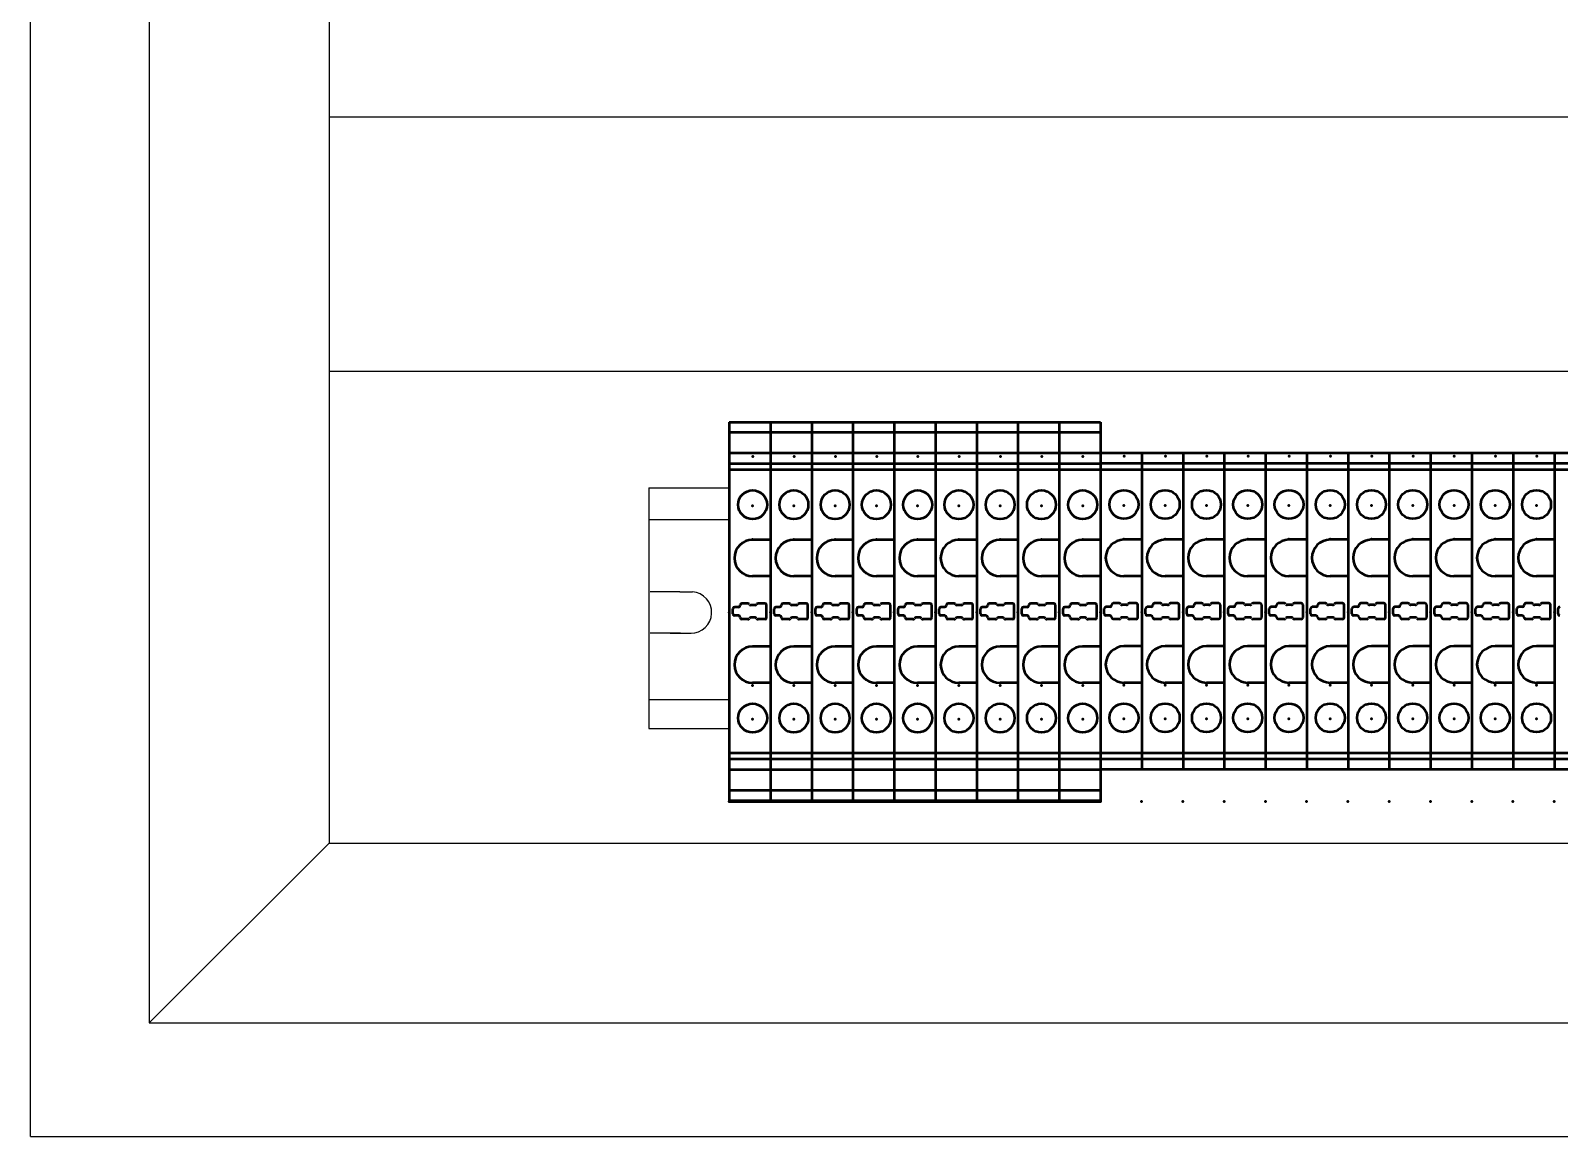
# Model space of a CAD drawing. Header units: millimetres. Extents: x -72 to 2978, y -1067 to 2817.
# Drawn here: x 46.8 to 269.1, y -1066.7 to -905.9 of the extents above; entities that cross this region are included whole.
import ezdxf

# ---------------------------------------------------------------- set-up
doc = ezdxf.new("R2010")
doc.units = ezdxf.units.MM
doc.linetypes.add('Dashed', pattern=[2, 1, -1])
for name, color, linetype, lineweight in [('2d ConnectionPoints', 7, 'Continuous', 50), ('AM_0', 7, 'Continuous', 50), ('AM_4', 3, 'Continuous', 25), ('AM_9', 6, 'Dashed', 25)]:
    doc.layers.add(name, color=color, linetype=linetype, lineweight=lineweight)

msp = doc.modelspace()

# ---------------------------------------------------------------- linework, layer by layer
for p, q in [((46.77, -1066.73), (46.77, -464.45)), ((64.04, -481.02), (64.04, -1050.23)), ((90.2, -507.19), (90.2, -1024.07)), ((90.2, -918.5), (440.06, -918.5)), ((440.06, -955.5), (90.2, -955.5)), ((64.04, -1050.23), (90.2, -1024.07)), ((90.2, -1024.07), (440.06, -1024.07)), ((64.04, -1050.23), (466.22, -1050.23)), ((46.77, -1066.73), (484.41, -1066.73))]:
    msp.add_line(p, q)
at = {"color": 6}
for p, q in [((136.68, -972.41), (136.68, -1007.41)), ((136.68, -972.41), (148.37, -972.41)), ((148.37, -977.06), (136.68, -977.06)), ((148.37, -1003.27), (136.68, -1003.27)), ((136.68, -1007.41), (148.37, -1007.41))]:
    msp.add_line(p, q, dxfattribs=at)
at = {"color": 6, "linetype": 'ByBlock'}
for p, q in [((141.17, -987.54), (136.9, -987.54)), ((141.17, -987.54), (143.04, -987.54)), ((141.31, -993.57), (136.9, -993.57)), ((139.78, -993.57), (142.83, -993.57))]:
    msp.add_line(p, q, dxfattribs=at)
msp.add_arc((142.8, -990.55), 3.02, 269.4277, 85.4019, dxfattribs=at)
at = {"layer": '2d ConnectionPoints'}
for p in [(151.82, -967.85), (151.82, -967.85), (157.82, -967.85), (157.82, -967.85), (163.82, -967.85), (163.82, -967.85), (169.82, -967.85), (169.82, -967.85), (181.82, -967.85), (181.82, -967.85), (187.82, -967.85), (187.82, -967.85), (193.82, -967.85), (193.82, -967.85), (205.82, -967.83), (205.82, -967.83), (211.82, -967.83), (211.82, -967.83), (217.82, -967.83), (217.82, -967.83), (223.82, -967.83), (223.82, -967.83), (229.82, -967.83), (229.82, -967.83), (235.82, -967.83), (235.82, -967.83), (241.82, -967.83), (241.82, -967.83), (247.82, -967.83), (247.82, -967.83), (253.82, -967.83), (253.82, -967.83), (259.82, -967.83), (259.82, -967.83), (265.82, -967.83), (265.82, -967.83), (151.78, -975.04), (151.78, -975.04), (157.78, -975.04), (157.78, -975.04), (163.78, -975.04), (163.78, -975.04), (169.78, -975.04), (169.78, -975.04), (181.78, -975.04), (181.78, -975.04), (187.78, -975.04), (187.78, -975.04), (193.78, -975.04), (193.78, -975.04), (205.78, -975.01), (205.78, -975.01), (211.78, -975.01), (211.78, -975.01), (217.78, -975.01), (217.78, -975.01), (223.78, -975.01), (223.78, -975.01), (229.78, -975.01), (229.78, -975.01), (235.78, -975.01), (235.78, -975.01), (241.78, -975.01), (241.78, -975.01), (247.78, -975.01), (247.78, -975.01), (253.78, -975.01), (253.78, -975.01), (259.78, -975.01), (259.78, -975.01), (265.78, -975.01), (265.78, -975.01), (151.78, -979.93), (157.78, -979.93), (163.78, -979.93), (169.78, -979.93), (181.78, -979.93), (187.78, -979.93), (193.78, -979.93), (205.78, -979.9), (211.78, -979.9), (217.78, -979.9), (223.78, -979.9), (229.78, -979.9), (235.78, -979.9), (241.78, -979.9), (247.78, -979.9), (253.78, -979.9), (259.78, -979.9), (265.78, -979.9), (148.37, -990.55), (148.37, -990.55), (154.37, -990.52), (154.37, -990.52), (154.37, -990.55), (154.37, -990.55), (160.37, -990.52), (160.37, -990.52), (160.37, -990.55), (160.37, -990.55), (166.37, -990.52), (166.37, -990.52), (166.37, -990.55), (166.37, -990.55), (178.37, -990.55), (178.37, -990.55), (184.37, -990.52), (184.37, -990.52), (184.37, -990.55), (184.37, -990.55), (184.37, -990.55), (184.37, -990.55), (190.37, -990.52), (190.37, -990.52), (190.37, -990.55), (190.37, -990.55), (190.37, -990.55), (190.37, -990.55), (202.37, -990.52), (202.37, -990.52), (208.37, -990.5), (208.37, -990.5), (208.37, -990.52), (208.37, -990.52), (214.37, -990.5), (214.37, -990.5), (214.37, -990.52), (214.37, -990.52), (220.37, -990.5), (220.37, -990.5), (220.37, -990.52), (220.37, -990.52), (226.37, -990.5), (226.37, -990.5), (226.37, -990.52), (226.37, -990.52), (232.37, -990.5), (232.37, -990.5), (232.37, -990.52), (232.37, -990.52), (238.37, -990.5), (238.37, -990.5), (238.37, -990.52), (238.37, -990.52), (244.37, -990.5), (244.37, -990.5), (244.37, -990.52), (244.37, -990.52), (250.37, -990.5), (250.37, -990.5), (250.37, -990.52), (250.37, -990.52), (256.37, -990.5), (256.37, -990.5), (256.37, -990.52), (256.37, -990.52), (262.37, -990.5), (262.37, -990.5), (262.37, -990.52), (262.37, -990.52), (268.37, -990.5), (268.37, -990.5), (268.37, -990.52), (268.37, -990.52), (151.78, -1001.17), (157.78, -1001.17), (163.78, -1001.17), (169.78, -1001.17), (181.78, -1001.17), (187.78, -1001.17), (193.78, -1001.17), (205.78, -1001.14), (211.78, -1001.14), (217.78, -1001.14), (223.78, -1001.14), (229.78, -1001.14), (235.78, -1001.14), (241.78, -1001.14), (247.78, -1001.14), (253.78, -1001.14), (259.78, -1001.14), (265.78, -1001.14), (151.78, -1006.06), (151.78, -1006.06), (157.78, -1006.06), (157.78, -1006.06), (163.78, -1006.06), (163.78, -1006.06), (169.78, -1006.06), (169.78, -1006.06), (181.78, -1006.06), (181.78, -1006.06), (187.78, -1006.06), (187.78, -1006.06), (193.78, -1006.06), (193.78, -1006.06), (205.78, -1006.03), (205.78, -1006.03), (211.78, -1006.03), (211.78, -1006.03), (217.78, -1006.03), (217.78, -1006.03), (223.78, -1006.03), (223.78, -1006.03), (229.78, -1006.03), (229.78, -1006.03), (235.78, -1006.03), (235.78, -1006.03), (241.78, -1006.03), (241.78, -1006.03), (247.78, -1006.03), (247.78, -1006.03), (253.78, -1006.03), (253.78, -1006.03), (259.78, -1006.03), (259.78, -1006.03), (265.78, -1006.03), (265.78, -1006.03), (148.35, -1018.05), (154.35, -1018.05), (160.35, -1018.05), (166.35, -1018.05), (178.35, -1018.05), (184.35, -1018.05), (184.35, -1018.05), (190.35, -1018.05), (190.35, -1018.05), (202.35, -1018.03), (208.35, -1018.03), (214.35, -1018.03), (220.35, -1018.03), (226.35, -1018.03), (232.35, -1018.03), (238.35, -1018.03), (244.35, -1018.03), (250.35, -1018.03), (256.35, -1018.03), (262.35, -1018.03), (268.35, -1018.03)]:
    msp.add_point(p, dxfattribs=at)
at = {"layer": '2d ConnectionPoints', "color": 3}
for p in [(175.82, -967.85), (175.82, -967.85), (199.82, -967.85), (199.82, -967.85), (175.78, -975.04), (175.78, -975.04), (199.78, -975.04), (199.78, -975.04), (175.78, -979.93), (199.78, -979.93), (172.37, -990.52), (172.37, -990.52), (172.37, -990.52), (172.37, -990.52), (172.37, -990.55), (172.37, -990.55), (178.37, -990.52), (178.37, -990.52), (196.37, -990.52), (196.37, -990.52), (196.37, -990.55), (196.37, -990.55), (196.37, -990.55), (196.37, -990.55), (202.37, -990.52), (202.37, -990.52), (202.37, -990.55), (202.37, -990.55), (175.78, -1001.17), (199.78, -1001.17), (175.78, -1006.06), (175.78, -1006.06), (199.78, -1006.06), (199.78, -1006.06), (172.35, -1018.05), (196.35, -1018.05), (196.35, -1018.05), (202.35, -1018.05)]:
    msp.add_point(p, dxfattribs=at)
at = {"layer": 'AM_0'}
for p, q in [((148.37, -962.89), (154.37, -962.89)), ((148.37, -962.89), (148.37, -1018.05)), ((154.37, -964.38), (148.37, -964.38)), ((154.37, -962.89), (154.37, -1018.05)), ((154.37, -962.89), (160.37, -962.89)), ((154.37, -962.89), (154.37, -1018.05)), ((160.37, -964.38), (154.37, -964.38)), ((160.37, -962.89), (160.37, -1018.05)), ((160.37, -962.89), (166.37, -962.89)), ((160.37, -962.89), (160.37, -1018.05)), ((166.37, -964.38), (160.37, -964.38)), ((166.37, -962.89), (166.37, -1018.05)), ((166.37, -962.89), (172.37, -962.89)), ((166.37, -962.89), (166.37, -1018.05)), ((172.37, -964.38), (166.37, -964.38)), ((178.37, -962.89), (184.37, -962.89)), ((178.37, -962.89), (178.37, -1018.05)), ((184.37, -964.38), (178.37, -964.38)), ((184.37, -962.89), (184.37, -1018.05)), ((184.37, -962.89), (184.37, -1018.05)), ((184.37, -962.89), (190.37, -962.89)), ((184.37, -962.89), (184.37, -1018.05)), ((190.37, -964.38), (184.37, -964.38)), ((190.37, -962.89), (190.37, -1018.05)), ((190.37, -962.89), (190.37, -1018.05)), ((190.37, -962.89), (196.37, -962.89)), ((190.37, -962.89), (190.37, -1018.05)), ((196.37, -964.38), (190.37, -964.38)), ((154.37, -967.4), (148.37, -967.4)), ((154.37, -968.93), (148.37, -968.93)), ((160.37, -967.4), (154.37, -967.4)), ((160.37, -968.93), (154.37, -968.93)), ((166.37, -967.4), (160.37, -967.4)), ((166.37, -968.93), (160.37, -968.93)), ((172.37, -967.4), (166.37, -967.4)), ((172.37, -968.93), (166.37, -968.93)), ((184.37, -967.4), (178.37, -967.4)), ((184.37, -968.93), (178.37, -968.93)), ((190.37, -967.4), (184.37, -967.4)), ((190.37, -968.93), (184.37, -968.93)), ((196.37, -967.4), (190.37, -967.4)), ((196.37, -968.93), (190.37, -968.93)), ((208.37, -967.37), (202.37, -967.37)), ((202.37, -967.37), (202.37, -1013.35)), ((208.37, -968.91), (202.37, -968.91)), ((208.37, -967.37), (208.37, -1013.35)), ((214.37, -967.37), (208.37, -967.37)), ((208.37, -967.37), (208.37, -1013.35)), ((214.37, -968.91), (208.37, -968.91)), ((214.37, -967.37), (214.37, -1013.35)), ((220.37, -967.37), (214.37, -967.37)), ((214.37, -967.37), (214.37, -1013.35)), ((220.37, -968.91), (214.37, -968.91)), ((220.37, -967.37), (220.37, -1013.35)), ((226.37, -967.37), (220.37, -967.37)), ((220.37, -967.37), (220.37, -1013.35)), ((226.37, -968.91), (220.37, -968.91)), ((226.37, -967.37), (226.37, -1013.35)), ((232.37, -967.37), (226.37, -967.37)), ((226.37, -967.37), (226.37, -1013.35)), ((232.37, -968.91), (226.37, -968.91)), ((232.37, -967.37), (232.37, -1013.35)), ((238.37, -967.37), (232.37, -967.37)), ((232.37, -967.37), (232.37, -1013.35)), ((238.37, -968.91), (232.37, -968.91)), ((238.37, -967.37), (238.37, -1013.35)), ((244.37, -967.37), (238.37, -967.37)), ((238.37, -967.37), (238.37, -1013.35)), ((244.37, -968.91), (238.37, -968.91)), ((244.37, -967.37), (244.37, -1013.35)), ((250.37, -967.37), (244.37, -967.37)), ((244.37, -967.37), (244.37, -1013.35)), ((250.37, -968.91), (244.37, -968.91)), ((250.37, -967.37), (250.37, -1013.35)), ((256.37, -967.37), (250.37, -967.37)), ((250.37, -967.37), (250.37, -1013.35)), ((256.37, -968.91), (250.37, -968.91)), ((256.37, -967.37), (256.37, -1013.35)), ((262.37, -967.37), (256.37, -967.37)), ((256.37, -967.37), (256.37, -1013.35)), ((262.37, -968.91), (256.37, -968.91)), ((262.37, -967.37), (262.37, -1013.35)), ((268.37, -967.37), (262.37, -967.37)), ((262.37, -967.37), (262.37, -1013.35)), ((268.37, -968.91), (262.37, -968.91)), ((268.37, -967.37), (268.37, -1013.35)), ((274.37, -967.37), (268.37, -967.37)), ((268.37, -967.37), (268.37, -1013.35)), ((274.37, -968.91), (268.37, -968.91)), ((154.37, -969.82), (148.37, -969.82)), ((160.37, -969.82), (154.37, -969.82)), ((166.37, -969.82), (160.37, -969.82)), ((172.37, -969.82), (166.37, -969.82)), ((184.37, -969.82), (178.37, -969.82)), ((190.37, -969.82), (184.37, -969.82)), ((196.37, -969.82), (190.37, -969.82)), ((208.37, -969.79), (202.37, -969.79)), ((214.37, -969.79), (208.37, -969.79)), ((220.37, -969.79), (214.37, -969.79)), ((226.37, -969.79), (220.37, -969.79)), ((232.37, -969.79), (226.37, -969.79)), ((238.37, -969.79), (232.37, -969.79)), ((244.37, -969.79), (238.37, -969.79)), ((250.37, -969.79), (244.37, -969.79)), ((256.37, -969.79), (250.37, -969.79)), ((262.37, -969.79), (256.37, -969.79)), ((268.37, -969.79), (262.37, -969.79)), ((274.37, -969.79), (268.37, -969.79)), ((154.37, -979.99), (151.77, -979.99)), ((160.37, -979.99), (157.77, -979.99)), ((166.37, -979.99), (163.77, -979.99)), ((172.37, -979.99), (169.77, -979.99)), ((184.37, -979.99), (181.77, -979.99)), ((190.37, -979.99), (187.77, -979.99)), ((196.37, -979.99), (193.77, -979.99)), ((208.37, -979.96), (205.77, -979.96)), ((214.37, -979.96), (211.77, -979.96)), ((220.37, -979.96), (217.77, -979.96)), ((226.37, -979.96), (223.77, -979.96)), ((232.37, -979.96), (229.77, -979.96)), ((238.37, -979.96), (235.77, -979.96)), ((244.37, -979.96), (241.77, -979.96)), ((250.37, -979.96), (247.77, -979.96)), ((256.37, -979.96), (253.77, -979.96)), ((262.37, -979.96), (259.77, -979.96)), ((268.37, -979.96), (265.77, -979.96)), ((154.37, -985.29), (151.77, -985.29)), ((160.37, -985.29), (157.77, -985.29)), ((166.37, -985.29), (163.77, -985.29)), ((172.37, -985.29), (169.77, -985.29)), ((184.37, -985.29), (181.77, -985.29)), ((190.37, -985.29), (187.77, -985.29)), ((196.37, -985.29), (193.77, -985.29)), ((208.37, -985.26), (205.77, -985.26)), ((214.37, -985.26), (211.77, -985.26)), ((220.37, -985.26), (217.77, -985.26)), ((226.37, -985.26), (223.77, -985.26)), ((232.37, -985.26), (229.77, -985.26)), ((238.37, -985.26), (235.77, -985.26)), ((244.37, -985.26), (241.77, -985.26)), ((250.37, -985.26), (247.77, -985.26)), ((256.37, -985.26), (253.77, -985.26)), ((262.37, -985.26), (259.77, -985.26)), ((268.37, -985.26), (265.77, -985.26)), ((151.08, -989.24), (150.22, -989.24)), ((153.57, -989.24), (152.57, -989.24)), ((157.08, -989.24), (156.22, -989.24)), ((159.57, -989.24), (158.57, -989.24)), ((163.08, -989.24), (162.22, -989.24)), ((165.57, -989.24), (164.57, -989.24)), ((169.08, -989.24), (168.22, -989.24)), ((171.57, -989.24), (170.57, -989.24)), ((181.08, -989.24), (180.22, -989.24)), ((183.57, -989.24), (182.57, -989.24)), ((187.08, -989.24), (186.22, -989.24)), ((189.57, -989.24), (188.57, -989.24)), ((193.08, -989.24), (192.22, -989.24)), ((195.57, -989.24), (194.57, -989.24)), ((205.08, -989.21), (204.22, -989.21)), ((207.57, -989.21), (206.57, -989.21)), ((211.08, -989.21), (210.22, -989.21)), ((213.57, -989.21), (212.57, -989.21)), ((217.08, -989.21), (216.22, -989.21)), ((219.57, -989.21), (218.57, -989.21)), ((223.08, -989.21), (222.22, -989.21)), ((225.57, -989.21), (224.57, -989.21)), ((229.08, -989.21), (228.22, -989.21)), ((231.57, -989.21), (230.57, -989.21)), ((235.08, -989.21), (234.22, -989.21)), ((237.57, -989.21), (236.57, -989.21)), ((241.08, -989.21), (240.22, -989.21)), ((243.57, -989.21), (242.57, -989.21)), ((247.08, -989.21), (246.22, -989.21)), ((249.57, -989.21), (248.57, -989.21)), ((253.08, -989.21), (252.22, -989.21)), ((255.57, -989.21), (254.57, -989.21)), ((259.08, -989.21), (258.22, -989.21)), ((261.57, -989.21), (260.57, -989.21)), ((265.08, -989.21), (264.22, -989.21)), ((267.57, -989.21), (266.57, -989.21)), ((148.92, -990.76), (148.92, -990.01)), ((149.72, -989.76), (149.17, -989.76)), ((149.72, -991.01), (149.17, -991.01)), ((149.97, -989.49), (149.97, -989.51)), ((149.97, -991.29), (149.97, -991.26)), ((151.08, -991.54), (150.22, -991.54)), ((152.13, -989.49), (151.52, -989.49)), ((152.13, -991.29), (151.52, -991.29)), ((153.57, -991.54), (152.57, -991.54)), ((153.82, -991.29), (153.82, -989.49)), ((154.92, -990.76), (154.92, -990.01)), ((155.72, -989.76), (155.17, -989.76)), ((155.72, -991.01), (155.17, -991.01)), ((155.97, -989.49), (155.97, -989.51)), ((155.97, -991.29), (155.97, -991.26)), ((157.08, -991.54), (156.22, -991.54)), ((158.13, -989.49), (157.52, -989.49)), ((158.13, -991.29), (157.52, -991.29)), ((159.57, -991.54), (158.57, -991.54)), ((159.82, -991.29), (159.82, -989.49)), ((160.92, -990.76), (160.92, -990.01)), ((161.72, -989.76), (161.17, -989.76)), ((161.72, -991.01), (161.17, -991.01)), ((161.97, -989.49), (161.97, -989.51)), ((161.97, -991.29), (161.97, -991.26)), ((163.08, -991.54), (162.22, -991.54)), ((164.13, -989.49), (163.52, -989.49)), ((164.13, -991.29), (163.52, -991.29)), ((165.57, -991.54), (164.57, -991.54)), ((165.82, -991.29), (165.82, -989.49)), ((166.92, -990.76), (166.92, -990.01)), ((167.72, -989.76), (167.17, -989.76)), ((167.72, -991.01), (167.17, -991.01)), ((167.97, -989.49), (167.97, -989.51)), ((167.97, -991.29), (167.97, -991.26)), ((169.08, -991.54), (168.22, -991.54)), ((170.13, -989.49), (169.52, -989.49)), ((170.13, -991.29), (169.52, -991.29)), ((171.57, -991.54), (170.57, -991.54)), ((171.82, -991.29), (171.82, -989.49)), ((171.82, -991.29), (171.82, -989.49)), ((178.92, -990.76), (178.92, -990.01)), ((179.72, -989.76), (179.17, -989.76)), ((179.72, -991.01), (179.17, -991.01)), ((179.97, -989.49), (179.97, -989.51)), ((179.97, -991.29), (179.97, -991.26)), ((181.08, -991.54), (180.22, -991.54)), ((182.13, -989.49), (181.52, -989.49)), ((182.13, -991.29), (181.52, -991.29)), ((183.57, -991.54), (182.57, -991.54)), ((183.82, -991.29), (183.82, -989.49)), ((184.92, -990.76), (184.92, -990.01)), ((185.72, -989.76), (185.17, -989.76)), ((185.72, -991.01), (185.17, -991.01)), ((185.97, -989.49), (185.97, -989.51)), ((185.97, -991.29), (185.97, -991.26)), ((187.08, -991.54), (186.22, -991.54)), ((188.13, -989.49), (187.52, -989.49)), ((188.13, -991.29), (187.52, -991.29)), ((189.57, -991.54), (188.57, -991.54)), ((189.82, -991.29), (189.82, -989.49)), ((190.92, -990.76), (190.92, -990.01)), ((191.72, -989.76), (191.17, -989.76)), ((191.72, -991.01), (191.17, -991.01)), ((191.97, -989.49), (191.97, -989.51)), ((191.97, -991.29), (191.97, -991.26)), ((193.08, -991.54), (192.22, -991.54)), ((194.13, -989.49), (193.52, -989.49)), ((194.13, -991.29), (193.52, -991.29)), ((195.57, -991.54), (194.57, -991.54)), ((195.82, -991.29), (195.82, -989.49)), ((202.92, -990.74), (202.92, -989.99)), ((203.72, -989.74), (203.17, -989.74)), ((203.72, -990.99), (203.17, -990.99)), ((203.97, -989.46), (203.97, -989.49)), ((203.97, -991.26), (203.97, -991.24)), ((205.08, -991.51), (204.22, -991.51)), ((206.13, -989.46), (205.52, -989.46)), ((206.13, -991.26), (205.52, -991.26)), ((207.57, -991.51), (206.57, -991.51)), ((207.82, -991.26), (207.82, -989.46)), ((208.92, -990.74), (208.92, -989.99)), ((209.72, -989.74), (209.17, -989.74)), ((209.72, -990.99), (209.17, -990.99)), ((209.97, -989.46), (209.97, -989.49)), ((209.97, -991.26), (209.97, -991.24)), ((211.08, -991.51), (210.22, -991.51)), ((212.13, -989.46), (211.52, -989.46)), ((212.13, -991.26), (211.52, -991.26)), ((213.57, -991.51), (212.57, -991.51)), ((213.82, -991.26), (213.82, -989.46)), ((214.92, -990.74), (214.92, -989.99)), ((215.72, -989.74), (215.17, -989.74)), ((215.72, -990.99), (215.17, -990.99)), ((215.97, -989.46), (215.97, -989.49)), ((215.97, -991.26), (215.97, -991.24)), ((217.08, -991.51), (216.22, -991.51)), ((218.13, -989.46), (217.52, -989.46)), ((218.13, -991.26), (217.52, -991.26)), ((219.57, -991.51), (218.57, -991.51)), ((219.82, -991.26), (219.82, -989.46)), ((220.92, -990.74), (220.92, -989.99)), ((221.72, -989.74), (221.17, -989.74)), ((221.72, -990.99), (221.17, -990.99)), ((221.97, -989.46), (221.97, -989.49)), ((221.97, -991.26), (221.97, -991.24)), ((223.08, -991.51), (222.22, -991.51)), ((224.13, -989.46), (223.52, -989.46)), ((224.13, -991.26), (223.52, -991.26)), ((225.57, -991.51), (224.57, -991.51)), ((225.82, -991.26), (225.82, -989.46)), ((226.92, -990.74), (226.92, -989.99)), ((227.72, -989.74), (227.17, -989.74)), ((227.72, -990.99), (227.17, -990.99)), ((227.97, -989.46), (227.97, -989.49)), ((227.97, -991.26), (227.97, -991.24)), ((229.08, -991.51), (228.22, -991.51)), ((230.13, -989.46), (229.52, -989.46)), ((230.13, -991.26), (229.52, -991.26)), ((231.57, -991.51), (230.57, -991.51)), ((231.82, -991.26), (231.82, -989.46)), ((232.92, -990.74), (232.92, -989.99)), ((233.72, -989.74), (233.17, -989.74)), ((233.72, -990.99), (233.17, -990.99)), ((233.97, -989.46), (233.97, -989.49)), ((233.97, -991.26), (233.97, -991.24)), ((235.08, -991.51), (234.22, -991.51)), ((236.13, -989.46), (235.52, -989.46)), ((236.13, -991.26), (235.52, -991.26)), ((237.57, -991.51), (236.57, -991.51)), ((237.82, -991.26), (237.82, -989.46)), ((238.92, -990.74), (238.92, -989.99)), ((239.72, -989.74), (239.17, -989.74)), ((239.72, -990.99), (239.17, -990.99)), ((239.97, -989.46), (239.97, -989.49)), ((239.97, -991.26), (239.97, -991.24)), ((241.08, -991.51), (240.22, -991.51)), ((242.13, -989.46), (241.52, -989.46)), ((242.13, -991.26), (241.52, -991.26)), ((243.57, -991.51), (242.57, -991.51)), ((243.82, -991.26), (243.82, -989.46)), ((244.92, -990.74), (244.92, -989.99)), ((245.72, -989.74), (245.17, -989.74)), ((245.72, -990.99), (245.17, -990.99)), ((245.97, -989.46), (245.97, -989.49)), ((245.97, -991.26), (245.97, -991.24)), ((247.08, -991.51), (246.22, -991.51)), ((248.13, -989.46), (247.52, -989.46)), ((248.13, -991.26), (247.52, -991.26)), ((249.57, -991.51), (248.57, -991.51)), ((249.82, -991.26), (249.82, -989.46)), ((250.92, -990.74), (250.92, -989.99)), ((251.72, -989.74), (251.17, -989.74)), ((251.72, -990.99), (251.17, -990.99)), ((251.97, -989.46), (251.97, -989.49)), ((251.97, -991.26), (251.97, -991.24)), ((253.08, -991.51), (252.22, -991.51)), ((254.13, -989.46), (253.52, -989.46)), ((254.13, -991.26), (253.52, -991.26)), ((255.57, -991.51), (254.57, -991.51)), ((255.82, -991.26), (255.82, -989.46)), ((256.92, -990.74), (256.92, -989.99)), ((257.72, -989.74), (257.17, -989.74)), ((257.72, -990.99), (257.17, -990.99)), ((257.97, -989.46), (257.97, -989.49)), ((257.97, -991.26), (257.97, -991.24)), ((259.08, -991.51), (258.22, -991.51)), ((260.13, -989.46), (259.52, -989.46)), ((260.13, -991.26), (259.52, -991.26)), ((261.57, -991.51), (260.57, -991.51)), ((261.82, -991.26), (261.82, -989.46)), ((262.92, -990.74), (262.92, -989.99)), ((263.72, -989.74), (263.17, -989.74)), ((263.72, -990.99), (263.17, -990.99)), ((263.97, -989.46), (263.97, -989.49)), ((263.97, -991.26), (263.97, -991.24)), ((265.08, -991.51), (264.22, -991.51)), ((266.13, -989.46), (265.52, -989.46)), ((266.13, -991.26), (265.52, -991.26)), ((267.57, -991.51), (266.57, -991.51)), ((267.82, -991.26), (267.82, -989.46)), ((268.92, -990.74), (268.92, -989.99)), ((154.37, -995.49), (151.77, -995.49)), ((160.37, -995.49), (157.77, -995.49)), ((166.37, -995.49), (163.77, -995.49)), ((172.37, -995.49), (169.77, -995.49)), ((184.37, -995.49), (181.77, -995.49)), ((190.37, -995.49), (187.77, -995.49)), ((196.37, -995.49), (193.77, -995.49)), ((208.37, -995.46), (205.77, -995.46)), ((214.37, -995.46), (211.77, -995.46)), ((220.37, -995.46), (217.77, -995.46)), ((226.37, -995.46), (223.77, -995.46)), ((232.37, -995.46), (229.77, -995.46)), ((238.37, -995.46), (235.77, -995.46)), ((244.37, -995.46), (241.77, -995.46)), ((250.37, -995.46), (247.77, -995.46)), ((256.37, -995.46), (253.77, -995.46)), ((262.37, -995.46), (259.77, -995.46)), ((268.37, -995.46), (265.77, -995.46)), ((154.37, -1000.79), (151.77, -1000.79)), ((160.37, -1000.79), (157.77, -1000.79)), ((166.37, -1000.79), (163.77, -1000.79)), ((172.37, -1000.79), (169.77, -1000.79)), ((184.37, -1000.79), (181.77, -1000.79)), ((190.37, -1000.79), (187.77, -1000.79)), ((196.37, -1000.79), (193.77, -1000.79)), ((208.37, -1000.76), (205.77, -1000.76)), ((214.37, -1000.76), (211.77, -1000.76)), ((220.37, -1000.76), (217.77, -1000.76)), ((226.37, -1000.76), (223.77, -1000.76)), ((232.37, -1000.76), (229.77, -1000.76)), ((238.37, -1000.76), (235.77, -1000.76)), ((244.37, -1000.76), (241.77, -1000.76)), ((250.37, -1000.76), (247.77, -1000.76)), ((256.37, -1000.76), (253.77, -1000.76)), ((262.37, -1000.76), (259.77, -1000.76)), ((268.37, -1000.76), (265.77, -1000.76)), ((148.37, -1010.96), (154.37, -1010.96)), ((154.37, -1010.96), (160.37, -1010.96)), ((160.37, -1010.96), (166.37, -1010.96)), ((166.37, -1010.96), (172.37, -1010.96)), ((178.37, -1010.96), (184.37, -1010.96)), ((184.37, -1010.96), (190.37, -1010.96)), ((190.37, -1010.96), (196.37, -1010.96)), ((202.37, -1010.94), (208.37, -1010.94)), ((208.37, -1010.94), (214.37, -1010.94)), ((214.37, -1010.94), (220.37, -1010.94)), ((220.37, -1010.94), (226.37, -1010.94)), ((226.37, -1010.94), (232.37, -1010.94)), ((232.37, -1010.94), (238.37, -1010.94)), ((238.37, -1010.94), (244.37, -1010.94)), ((244.37, -1010.94), (250.37, -1010.94)), ((250.37, -1010.94), (256.37, -1010.94)), ((256.37, -1010.94), (262.37, -1010.94)), ((262.37, -1010.94), (268.37, -1010.94)), ((268.37, -1010.94), (274.37, -1010.94)), ((148.37, -1011.84), (154.37, -1011.84)), ((148.37, -1013.38), (154.37, -1013.38)), ((154.37, -1011.84), (160.37, -1011.84)), ((154.37, -1013.38), (160.37, -1013.38)), ((160.37, -1011.84), (166.37, -1011.84)), ((160.37, -1013.38), (166.37, -1013.38)), ((166.37, -1011.84), (172.37, -1011.84)), ((166.37, -1013.38), (172.37, -1013.38)), ((178.37, -1011.84), (184.37, -1011.84)), ((178.37, -1013.38), (184.37, -1013.38)), ((184.37, -1011.84), (190.37, -1011.84)), ((184.37, -1013.38), (190.37, -1013.38)), ((190.37, -1011.84), (196.37, -1011.84)), ((190.37, -1013.38), (196.37, -1013.38)), ((202.37, -1011.82), (208.37, -1011.82)), ((202.37, -1013.35), (208.37, -1013.35)), ((208.37, -1011.82), (214.37, -1011.82)), ((208.37, -1013.35), (214.37, -1013.35)), ((214.37, -1011.82), (220.37, -1011.82)), ((214.37, -1013.35), (220.37, -1013.35)), ((220.37, -1011.82), (226.37, -1011.82)), ((220.37, -1013.35), (226.37, -1013.35)), ((226.37, -1011.82), (232.37, -1011.82)), ((226.37, -1013.35), (232.37, -1013.35)), ((232.37, -1011.82), (238.37, -1011.82)), ((232.37, -1013.35), (238.37, -1013.35)), ((238.37, -1011.82), (244.37, -1011.82)), ((238.37, -1013.35), (244.37, -1013.35)), ((244.37, -1011.82), (250.37, -1011.82)), ((244.37, -1013.35), (250.37, -1013.35)), ((250.37, -1011.82), (256.37, -1011.82)), ((250.37, -1013.35), (256.37, -1013.35)), ((256.37, -1011.82), (262.37, -1011.82)), ((256.37, -1013.35), (262.37, -1013.35)), ((262.37, -1011.82), (268.37, -1011.82)), ((262.37, -1013.35), (268.37, -1013.35)), ((268.37, -1011.82), (274.37, -1011.82)), ((268.37, -1013.35), (274.37, -1013.35)), ((148.37, -1016.39), (154.37, -1016.39)), ((148.37, -1017.89), (154.37, -1017.89)), ((148.37, -1018.05), (154.37, -1018.05)), ((154.37, -1016.39), (160.37, -1016.39)), ((154.37, -1017.89), (160.37, -1017.89)), ((154.37, -1018.05), (160.37, -1018.05)), ((160.37, -1016.39), (166.37, -1016.39)), ((160.37, -1017.89), (166.37, -1017.89)), ((160.37, -1018.05), (166.37, -1018.05)), ((166.37, -1016.39), (172.37, -1016.39)), ((166.37, -1017.89), (172.37, -1017.89)), ((166.37, -1018.05), (172.37, -1018.05)), ((178.37, -1016.39), (184.37, -1016.39)), ((178.37, -1017.89), (184.37, -1017.89)), ((178.37, -1018.05), (184.37, -1018.05)), ((184.37, -1016.39), (190.37, -1016.39)), ((184.37, -1017.89), (190.37, -1017.89)), ((184.37, -1018.05), (190.37, -1018.05)), ((190.37, -1016.39), (196.37, -1016.39)), ((190.37, -1017.89), (196.37, -1017.89)), ((190.37, -1018.05), (196.37, -1018.05))]:
    msp.add_line(p, q, dxfattribs=at)
at = {"layer": 'AM_0', "color": 3}
for p, q in [((172.37, -962.89), (172.37, -1018.05)), ((172.37, -962.89), (172.37, -1018.05)), ((172.37, -962.89), (178.37, -962.89)), ((172.37, -962.89), (172.37, -1018.05)), ((178.37, -964.38), (172.37, -964.38)), ((178.37, -962.89), (178.37, -1018.05)), ((196.37, -962.89), (196.37, -1018.05)), ((196.37, -962.89), (196.37, -1018.05)), ((196.37, -962.89), (202.37, -962.89)), ((196.37, -962.89), (196.37, -1018.05)), ((202.37, -964.38), (196.37, -964.38)), ((202.37, -962.89), (202.37, -1018.05)), ((202.37, -962.89), (202.37, -1018.05)), ((178.37, -967.4), (172.37, -967.4)), ((178.37, -968.93), (172.37, -968.93)), ((202.37, -967.4), (196.37, -967.4)), ((202.37, -968.93), (196.37, -968.93)), ((178.37, -969.82), (172.37, -969.82)), ((202.37, -969.82), (196.37, -969.82)), ((178.37, -979.99), (175.77, -979.99)), ((202.37, -979.99), (199.77, -979.99)), ((178.37, -985.29), (175.77, -985.29)), ((202.37, -985.29), (199.77, -985.29)), ((175.08, -989.24), (174.22, -989.24)), ((177.57, -989.24), (176.57, -989.24)), ((199.08, -989.24), (198.22, -989.24)), ((201.57, -989.24), (200.57, -989.24)), ((172.92, -990.76), (172.92, -990.01)), ((173.72, -989.76), (173.17, -989.76)), ((173.72, -991.01), (173.17, -991.01)), ((173.97, -989.49), (173.97, -989.51)), ((173.97, -991.29), (173.97, -991.26)), ((175.08, -991.54), (174.22, -991.54)), ((176.13, -989.49), (175.52, -989.49)), ((176.13, -991.29), (175.52, -991.29)), ((177.57, -991.54), (176.57, -991.54)), ((177.82, -991.29), (177.82, -989.49)), ((196.92, -990.76), (196.92, -990.01)), ((197.72, -989.76), (197.17, -989.76)), ((197.72, -991.01), (197.17, -991.01)), ((197.97, -989.49), (197.97, -989.51)), ((197.97, -991.29), (197.97, -991.26)), ((199.08, -991.54), (198.22, -991.54)), ((200.13, -989.49), (199.52, -989.49)), ((200.13, -991.29), (199.52, -991.29)), ((201.57, -991.54), (200.57, -991.54)), ((201.82, -991.29), (201.82, -989.49)), ((178.37, -995.49), (175.77, -995.49)), ((202.37, -995.49), (199.77, -995.49)), ((178.37, -1000.79), (175.77, -1000.79)), ((202.37, -1000.79), (199.77, -1000.79)), ((172.37, -1010.96), (178.37, -1010.96)), ((196.37, -1010.96), (202.37, -1010.96)), ((172.37, -1011.84), (178.37, -1011.84)), ((172.37, -1013.38), (178.37, -1013.38)), ((196.37, -1011.84), (202.37, -1011.84)), ((196.37, -1013.38), (202.37, -1013.38)), ((172.37, -1016.39), (178.37, -1016.39)), ((172.37, -1017.89), (178.37, -1017.89)), ((172.37, -1018.05), (178.37, -1018.05)), ((196.37, -1016.39), (202.37, -1016.39)), ((196.37, -1017.89), (202.37, -1017.89)), ((196.37, -1018.05), (202.37, -1018.05))]:
    msp.add_line(p, q, dxfattribs=at)
at = {"layer": 'AM_0'}
for centre in [(151.78, -974.88), (157.78, -974.88), (163.78, -974.88), (169.78, -974.88), (181.78, -974.88), (187.78, -974.88), (193.78, -974.88), (205.78, -974.85), (211.78, -974.85), (217.78, -974.85), (223.78, -974.85), (229.78, -974.85), (235.78, -974.85), (241.78, -974.85), (247.78, -974.85), (253.78, -974.85), (259.78, -974.85), (265.78, -974.85), (151.78, -1005.9), (157.78, -1005.9), (163.78, -1005.9), (169.78, -1005.9), (181.78, -1005.9), (187.78, -1005.9), (193.78, -1005.9), (205.78, -1005.87), (211.78, -1005.87), (217.78, -1005.87), (223.78, -1005.87), (229.78, -1005.87), (235.78, -1005.87), (241.78, -1005.87), (247.78, -1005.87), (253.78, -1005.87), (259.78, -1005.87), (265.78, -1005.87)]:
    msp.add_circle(centre, 2.1, dxfattribs=at)
at = {"layer": 'AM_0', "color": 3}
for centre in [(175.78, -974.88), (199.78, -974.88), (175.78, -1005.9), (199.78, -1005.9)]:
    msp.add_circle(centre, 2.1, dxfattribs=at)
at = {"layer": 'AM_0'}
for centre, radius, start, end in [((151.77, -982.64), 2.65, 90, 270), ((157.77, -982.64), 2.65, 90, 270), ((163.77, -982.64), 2.65, 90, 270), ((169.77, -982.64), 2.65, 90, 270), ((181.77, -982.64), 2.65, 90, 270), ((187.77, -982.64), 2.65, 90, 270), ((193.77, -982.64), 2.65, 90, 270), ((205.77, -982.61), 2.65, 90, 270), ((211.77, -982.61), 2.65, 90, 270), ((217.77, -982.61), 2.65, 90, 270), ((223.77, -982.61), 2.65, 90, 270), ((229.77, -982.61), 2.65, 90, 270), ((235.77, -982.61), 2.65, 90, 270), ((241.77, -982.61), 2.65, 90, 270), ((247.77, -982.61), 2.65, 90, 270), ((253.77, -982.61), 2.65, 90, 270), ((259.77, -982.61), 2.65, 90, 270), ((265.77, -982.61), 2.65, 90, 270), ((150.22, -989.49), 0.25, 90, 180), ((151.08, -989.49), 0.25, 30, 90), ((151.52, -989.24), 0.25, 210, 270), ((152.13, -989.24), 0.25, 270, 330), ((152.57, -989.49), 0.25, 90, 150), ((153.57, -989.49), 0.25, 0, 90), ((156.22, -989.49), 0.25, 90, 180), ((157.08, -989.49), 0.25, 30, 90), ((157.52, -989.24), 0.25, 210, 270), ((158.13, -989.24), 0.25, 270, 330), ((158.57, -989.49), 0.25, 90, 150), ((159.57, -989.49), 0.25, 0, 90), ((162.22, -989.49), 0.25, 90, 180), ((163.08, -989.49), 0.25, 30, 90), ((163.52, -989.24), 0.25, 210, 270), ((164.13, -989.24), 0.25, 270, 330), ((164.57, -989.49), 0.25, 90, 150), ((165.57, -989.49), 0.25, 0, 90), ((168.22, -989.49), 0.25, 90, 180), ((169.08, -989.49), 0.25, 30, 90), ((169.52, -989.24), 0.25, 210, 270), ((170.13, -989.24), 0.25, 270, 330), ((170.57, -989.49), 0.25, 90, 150), ((171.57, -989.49), 0.25, 0, 90), ((180.22, -989.49), 0.25, 90, 180), ((181.08, -989.49), 0.25, 30, 90), ((181.52, -989.24), 0.25, 210, 270), ((182.13, -989.24), 0.25, 270, 330), ((182.57, -989.49), 0.25, 90, 150), ((183.57, -989.49), 0.25, 0, 90), ((186.22, -989.49), 0.25, 90, 180), ((187.08, -989.49), 0.25, 30, 90), ((187.52, -989.24), 0.25, 210, 270), ((188.13, -989.24), 0.25, 270, 330), ((188.57, -989.49), 0.25, 90, 150), ((189.57, -989.49), 0.25, 0, 90), ((192.22, -989.49), 0.25, 90, 180), ((193.08, -989.49), 0.25, 30, 90), ((193.52, -989.24), 0.25, 210, 270), ((194.13, -989.24), 0.25, 270, 330), ((194.57, -989.49), 0.25, 90, 150), ((195.57, -989.49), 0.25, 0, 90), ((204.22, -989.46), 0.25, 90, 180), ((205.08, -989.46), 0.25, 30, 90), ((205.52, -989.21), 0.25, 210, 270), ((206.13, -989.21), 0.25, 270, 330), ((206.57, -989.46), 0.25, 90, 150), ((207.57, -989.46), 0.25, 0, 90), ((210.22, -989.46), 0.25, 90, 180), ((211.08, -989.46), 0.25, 30, 90), ((211.52, -989.21), 0.25, 210, 270), ((212.13, -989.21), 0.25, 270, 330), ((212.57, -989.46), 0.25, 90, 150), ((213.57, -989.46), 0.25, 0, 90), ((216.22, -989.46), 0.25, 90, 180), ((217.08, -989.46), 0.25, 30, 90), ((217.52, -989.21), 0.25, 210, 270), ((218.13, -989.21), 0.25, 270, 330), ((218.57, -989.46), 0.25, 90, 150), ((219.57, -989.46), 0.25, 0, 90), ((222.22, -989.46), 0.25, 90, 180), ((223.08, -989.46), 0.25, 30, 90), ((223.52, -989.21), 0.25, 210, 270), ((224.13, -989.21), 0.25, 270, 330), ((224.57, -989.46), 0.25, 90, 150), ((225.57, -989.46), 0.25, 0, 90), ((228.22, -989.46), 0.25, 90, 180), ((229.08, -989.46), 0.25, 30, 90), ((229.52, -989.21), 0.25, 210, 270), ((230.13, -989.21), 0.25, 270, 330), ((230.57, -989.46), 0.25, 90, 150), ((231.57, -989.46), 0.25, 0, 90), ((234.22, -989.46), 0.25, 90, 180), ((235.08, -989.46), 0.25, 30, 90), ((235.52, -989.21), 0.25, 210, 270), ((236.13, -989.21), 0.25, 270, 330), ((236.57, -989.46), 0.25, 90, 150), ((237.57, -989.46), 0.25, 0, 90), ((240.22, -989.46), 0.25, 90, 180), ((241.08, -989.46), 0.25, 30, 90), ((241.52, -989.21), 0.25, 210, 270), ((242.13, -989.21), 0.25, 270, 330), ((242.57, -989.46), 0.25, 90, 150), ((243.57, -989.46), 0.25, 0, 90), ((246.22, -989.46), 0.25, 90, 180), ((247.08, -989.46), 0.25, 30, 90), ((247.52, -989.21), 0.25, 210, 270), ((248.13, -989.21), 0.25, 270, 330), ((248.57, -989.46), 0.25, 90, 150), ((249.57, -989.46), 0.25, 0, 90), ((252.22, -989.46), 0.25, 90, 180), ((253.08, -989.46), 0.25, 30, 90), ((253.52, -989.21), 0.25, 210, 270), ((254.13, -989.21), 0.25, 270, 330), ((254.57, -989.46), 0.25, 90, 150), ((255.57, -989.46), 0.25, 0, 90), ((258.22, -989.46), 0.25, 90, 180), ((259.08, -989.46), 0.25, 30, 90), ((259.52, -989.21), 0.25, 210, 270), ((260.13, -989.21), 0.25, 270, 330), ((260.57, -989.46), 0.25, 90, 150), ((261.57, -989.46), 0.25, 0, 90), ((264.22, -989.46), 0.25, 90, 180), ((265.08, -989.46), 0.25, 30, 90), ((265.52, -989.21), 0.25, 210, 270), ((266.13, -989.21), 0.25, 270, 330), ((266.57, -989.46), 0.25, 90, 150), ((267.57, -989.46), 0.25, 0, 90), ((149.17, -990.01), 0.25, 90, 180), ((149.17, -990.76), 0.25, 180, 270), ((149.72, -989.51), 0.25, 270, 0), ((149.72, -991.26), 0.25, 360, 90), ((150.22, -991.29), 0.25, 180, 270), ((151.08, -991.29), 0.25, 270, 330), ((151.52, -991.54), 0.25, 90, 150), ((152.13, -991.54), 0.25, 30, 90), ((152.57, -991.29), 0.25, 210, 270), ((153.57, -991.29), 0.25, 270, 360), ((155.17, -990.01), 0.25, 90, 180), ((155.17, -990.76), 0.25, 180, 270), ((155.72, -989.51), 0.25, 270, 0), ((155.72, -991.26), 0.25, 360, 90), ((156.22, -991.29), 0.25, 180, 270), ((157.08, -991.29), 0.25, 270, 330), ((157.52, -991.54), 0.25, 90, 150), ((158.13, -991.54), 0.25, 30, 90), ((158.57, -991.29), 0.25, 210, 270), ((159.57, -991.29), 0.25, 270, 360), ((161.17, -990.01), 0.25, 90, 180), ((161.17, -990.76), 0.25, 180, 270), ((161.72, -989.51), 0.25, 270, 0), ((161.72, -991.26), 0.25, 360, 90), ((162.22, -991.29), 0.25, 180, 270), ((163.08, -991.29), 0.25, 270, 330), ((163.52, -991.54), 0.25, 90, 150), ((164.13, -991.54), 0.25, 30, 90), ((164.57, -991.29), 0.25, 210, 270), ((165.57, -991.29), 0.25, 270, 360), ((167.17, -990.01), 0.25, 90, 180), ((167.17, -990.76), 0.25, 180, 270), ((167.72, -989.51), 0.25, 270, 0), ((167.72, -991.26), 0.25, 360, 90), ((168.22, -991.29), 0.25, 180, 270), ((169.08, -991.29), 0.25, 270, 330), ((169.52, -991.54), 0.25, 90, 150), ((170.13, -991.54), 0.25, 30, 90), ((170.57, -991.29), 0.25, 210, 270), ((171.57, -991.29), 0.25, 270, 360), ((179.17, -990.01), 0.25, 90, 180), ((179.17, -990.76), 0.25, 180, 270), ((179.72, -989.51), 0.25, 270, 0), ((179.72, -991.26), 0.25, 360, 90), ((180.22, -991.29), 0.25, 180, 270), ((181.08, -991.29), 0.25, 270, 330), ((181.52, -991.54), 0.25, 90, 150), ((182.13, -991.54), 0.25, 30, 90), ((182.57, -991.29), 0.25, 210, 270), ((183.57, -991.29), 0.25, 270, 360), ((185.17, -990.01), 0.25, 90, 180), ((185.17, -990.76), 0.25, 180, 270), ((185.72, -989.51), 0.25, 270, 0), ((185.72, -991.26), 0.25, 360, 90), ((186.22, -991.29), 0.25, 180, 270), ((187.08, -991.29), 0.25, 270, 330), ((187.52, -991.54), 0.25, 90, 150), ((188.13, -991.54), 0.25, 30, 90), ((188.57, -991.29), 0.25, 210, 270), ((189.57, -991.29), 0.25, 270, 360), ((191.17, -990.01), 0.25, 90, 180), ((191.17, -990.76), 0.25, 180, 270), ((191.72, -989.51), 0.25, 270, 0), ((191.72, -991.26), 0.25, 360, 90), ((192.22, -991.29), 0.25, 180, 270), ((193.08, -991.29), 0.25, 270, 330), ((193.52, -991.54), 0.25, 90, 150), ((194.13, -991.54), 0.25, 30, 90), ((194.57, -991.29), 0.25, 210, 270), ((195.57, -991.29), 0.25, 270, 360), ((203.17, -989.99), 0.25, 90, 180), ((203.17, -990.74), 0.25, 180, 270), ((203.72, -989.49), 0.25, 270, 0), ((203.72, -991.24), 0.25, 360, 90), ((204.22, -991.26), 0.25, 180, 270), ((205.08, -991.26), 0.25, 270, 330), ((205.52, -991.51), 0.25, 90, 150), ((206.13, -991.51), 0.25, 30, 90), ((206.57, -991.26), 0.25, 210, 270), ((207.57, -991.26), 0.25, 270, 360), ((209.17, -989.99), 0.25, 90, 180), ((209.17, -990.74), 0.25, 180, 270), ((209.72, -989.49), 0.25, 270, 0), ((209.72, -991.24), 0.25, 360, 90), ((210.22, -991.26), 0.25, 180, 270), ((211.08, -991.26), 0.25, 270, 330), ((211.52, -991.51), 0.25, 90, 150), ((212.13, -991.51), 0.25, 30, 90), ((212.57, -991.26), 0.25, 210, 270), ((213.57, -991.26), 0.25, 270, 360), ((215.17, -989.99), 0.25, 90, 180), ((215.17, -990.74), 0.25, 180, 270), ((215.72, -989.49), 0.25, 270, 0), ((215.72, -991.24), 0.25, 360, 90), ((216.22, -991.26), 0.25, 180, 270), ((217.08, -991.26), 0.25, 270, 330), ((217.52, -991.51), 0.25, 90, 150), ((218.13, -991.51), 0.25, 30, 90), ((218.57, -991.26), 0.25, 210, 270), ((219.57, -991.26), 0.25, 270, 360), ((221.17, -989.99), 0.25, 90, 180), ((221.17, -990.74), 0.25, 180, 270), ((221.72, -989.49), 0.25, 270, 0), ((221.72, -991.24), 0.25, 360, 90), ((222.22, -991.26), 0.25, 180, 270), ((223.08, -991.26), 0.25, 270, 330), ((223.52, -991.51), 0.25, 90, 150), ((224.13, -991.51), 0.25, 30, 90), ((224.57, -991.26), 0.25, 210, 270), ((225.57, -991.26), 0.25, 270, 360), ((227.17, -989.99), 0.25, 90, 180), ((227.17, -990.74), 0.25, 180, 270), ((227.72, -989.49), 0.25, 270, 0), ((227.72, -991.24), 0.25, 360, 90), ((228.22, -991.26), 0.25, 180, 270), ((229.08, -991.26), 0.25, 270, 330), ((229.52, -991.51), 0.25, 90, 150), ((230.13, -991.51), 0.25, 30, 90), ((230.57, -991.26), 0.25, 210, 270), ((231.57, -991.26), 0.25, 270, 360), ((233.17, -989.99), 0.25, 90, 180), ((233.17, -990.74), 0.25, 180, 270), ((233.72, -989.49), 0.25, 270, 0), ((233.72, -991.24), 0.25, 360, 90), ((234.22, -991.26), 0.25, 180, 270), ((235.08, -991.26), 0.25, 270, 330), ((235.52, -991.51), 0.25, 90, 150), ((236.13, -991.51), 0.25, 30, 90), ((236.57, -991.26), 0.25, 210, 270), ((237.57, -991.26), 0.25, 270, 360), ((239.17, -989.99), 0.25, 90, 180), ((239.17, -990.74), 0.25, 180, 270), ((239.72, -989.49), 0.25, 270, 0), ((239.72, -991.24), 0.25, 360, 90), ((240.22, -991.26), 0.25, 180, 270), ((241.08, -991.26), 0.25, 270, 330), ((241.52, -991.51), 0.25, 90, 150), ((242.13, -991.51), 0.25, 30, 90), ((242.57, -991.26), 0.25, 210, 270), ((243.57, -991.26), 0.25, 270, 360), ((245.17, -989.99), 0.25, 90, 180), ((245.17, -990.74), 0.25, 180, 270), ((245.72, -989.49), 0.25, 270, 0), ((245.72, -991.24), 0.25, 360, 90), ((246.22, -991.26), 0.25, 180, 270), ((247.08, -991.26), 0.25, 270, 330), ((247.52, -991.51), 0.25, 90, 150), ((248.13, -991.51), 0.25, 30, 90), ((248.57, -991.26), 0.25, 210, 270), ((249.57, -991.26), 0.25, 270, 360), ((251.17, -989.99), 0.25, 90, 180), ((251.17, -990.74), 0.25, 180, 270), ((251.72, -989.49), 0.25, 270, 0), ((251.72, -991.24), 0.25, 360, 90), ((252.22, -991.26), 0.25, 180, 270), ((253.08, -991.26), 0.25, 270, 330), ((253.52, -991.51), 0.25, 90, 150), ((254.13, -991.51), 0.25, 30, 90), ((254.57, -991.26), 0.25, 210, 270), ((255.57, -991.26), 0.25, 270, 360), ((257.17, -989.99), 0.25, 90, 180), ((257.17, -990.74), 0.25, 180, 270), ((257.72, -989.49), 0.25, 270, 0), ((257.72, -991.24), 0.25, 360, 90), ((258.22, -991.26), 0.25, 180, 270), ((259.08, -991.26), 0.25, 270, 330), ((259.52, -991.51), 0.25, 90, 150), ((260.13, -991.51), 0.25, 30, 90), ((260.57, -991.26), 0.25, 210, 270), ((261.57, -991.26), 0.25, 270, 360), ((263.17, -989.99), 0.25, 90, 180), ((263.17, -990.74), 0.25, 180, 270), ((263.72, -989.49), 0.25, 270, 0), ((263.72, -991.24), 0.25, 360, 90), ((264.22, -991.26), 0.25, 180, 270), ((265.08, -991.26), 0.25, 270, 330), ((265.52, -991.51), 0.25, 90, 150), ((266.13, -991.51), 0.25, 30, 90), ((266.57, -991.26), 0.25, 210, 270), ((267.57, -991.26), 0.25, 270, 360), ((269.17, -989.99), 0.25, 90, 180), ((269.17, -990.74), 0.25, 180, 270), ((151.77, -998.14), 2.65, 90, 270), ((157.77, -998.14), 2.65, 90, 270), ((163.77, -998.14), 2.65, 90, 270), ((169.77, -998.14), 2.65, 90, 270), ((181.77, -998.14), 2.65, 90, 270), ((187.77, -998.14), 2.65, 90, 270), ((193.77, -998.14), 2.65, 90, 270), ((205.77, -998.11), 2.65, 90, 270), ((211.77, -998.11), 2.65, 90, 270), ((217.77, -998.11), 2.65, 90, 270), ((223.77, -998.11), 2.65, 90, 270), ((229.77, -998.11), 2.65, 90, 270), ((235.77, -998.11), 2.65, 90, 270), ((241.77, -998.11), 2.65, 90, 270), ((247.77, -998.11), 2.65, 90, 270), ((253.77, -998.11), 2.65, 90, 270), ((259.77, -998.11), 2.65, 90, 270), ((265.77, -998.11), 2.65, 90, 270)]:
    msp.add_arc(centre, radius, start, end, dxfattribs=at)
at = {"layer": 'AM_0', "color": 3}
for centre, radius, start, end in [((175.77, -982.64), 2.65, 90, 270), ((199.77, -982.64), 2.65, 90, 270), ((174.22, -989.49), 0.25, 90, 180), ((175.08, -989.49), 0.25, 30, 90), ((175.52, -989.24), 0.25, 210, 270), ((176.13, -989.24), 0.25, 270, 330), ((176.57, -989.49), 0.25, 90, 150), ((177.57, -989.49), 0.25, 0, 90), ((198.22, -989.49), 0.25, 90, 180), ((199.08, -989.49), 0.25, 30, 90), ((199.52, -989.24), 0.25, 210, 270), ((200.13, -989.24), 0.25, 270, 330), ((200.57, -989.49), 0.25, 90, 150), ((201.57, -989.49), 0.25, 0, 90), ((173.17, -990.01), 0.25, 90, 180), ((173.17, -990.76), 0.25, 180, 270), ((173.72, -989.51), 0.25, 270, 0), ((173.72, -991.26), 0.25, 360, 90), ((174.22, -991.29), 0.25, 180, 270), ((175.08, -991.29), 0.25, 270, 330), ((175.52, -991.54), 0.25, 90, 150), ((176.13, -991.54), 0.25, 30, 90), ((176.57, -991.29), 0.25, 210, 270), ((177.57, -991.29), 0.25, 270, 360), ((197.17, -990.01), 0.25, 90, 180), ((197.17, -990.76), 0.25, 180, 270), ((197.72, -989.51), 0.25, 270, 0), ((197.72, -991.26), 0.25, 360, 90), ((198.22, -991.29), 0.25, 180, 270), ((199.08, -991.29), 0.25, 270, 330), ((199.52, -991.54), 0.25, 90, 150), ((200.13, -991.54), 0.25, 30, 90), ((200.57, -991.29), 0.25, 210, 270), ((201.57, -991.29), 0.25, 270, 360), ((175.77, -998.14), 2.65, 90, 270), ((199.77, -998.14), 2.65, 90, 270)]:
    msp.add_arc(centre, radius, start, end, dxfattribs=at)
at = {"layer": 'AM_4'}
for points in [[(148.94, -1011.95), (148.94, -1011.94), (148.94, -1011.93)], [(154.94, -1011.95), (154.94, -1011.94), (154.94, -1011.93)], [(160.94, -1011.95), (160.94, -1011.94), (160.94, -1011.93)], [(166.94, -1011.95), (166.94, -1011.94), (166.94, -1011.93)], [(178.94, -1011.95), (178.94, -1011.94), (178.94, -1011.93)], [(184.94, -1011.95), (184.94, -1011.94), (184.94, -1011.93)], [(190.94, -1011.95), (190.94, -1011.94), (190.94, -1011.93)], [(202.94, -1011.92), (202.94, -1011.91), (202.94, -1011.91)], [(208.94, -1011.92), (208.94, -1011.91), (208.94, -1011.91)], [(214.94, -1011.92), (214.94, -1011.91), (214.94, -1011.91)], [(220.94, -1011.92), (220.94, -1011.91), (220.94, -1011.91)], [(226.94, -1011.92), (226.94, -1011.91), (226.94, -1011.91)], [(232.94, -1011.92), (232.94, -1011.91), (232.94, -1011.91)], [(238.94, -1011.92), (238.94, -1011.91), (238.94, -1011.91)], [(244.94, -1011.92), (244.94, -1011.91), (244.94, -1011.91)], [(250.94, -1011.92), (250.94, -1011.91), (250.94, -1011.91)], [(256.94, -1011.92), (256.94, -1011.91), (256.94, -1011.91)], [(262.94, -1011.92), (262.94, -1011.91), (262.94, -1011.91)], [(268.94, -1011.92), (268.94, -1011.91), (268.94, -1011.91)]]:
    msp.add_lwpolyline(points, dxfattribs=at)
at = {"layer": 'AM_4', "color": 3}
for points in [[(172.94, -1011.95), (172.94, -1011.94), (172.94, -1011.93)], [(196.94, -1011.95), (196.94, -1011.94), (196.94, -1011.93)]]:
    msp.add_lwpolyline(points, dxfattribs=at)
at = {"layer": 'AM_9'}
for points in [[(149.25, -1011.94), (149.26, -1011.93), (149.26, -1011.93)], [(155.25, -1011.94), (155.26, -1011.93), (155.26, -1011.93)], [(161.25, -1011.94), (161.26, -1011.93), (161.26, -1011.93)], [(167.25, -1011.94), (167.26, -1011.93), (167.26, -1011.93)], [(179.25, -1011.94), (179.26, -1011.93), (179.26, -1011.93)], [(185.25, -1011.94), (185.26, -1011.93), (185.26, -1011.93)], [(191.25, -1011.94), (191.26, -1011.93), (191.26, -1011.93)], [(203.25, -1011.92), (203.26, -1011.91), (203.26, -1011.91)], [(209.25, -1011.92), (209.26, -1011.91), (209.26, -1011.91)], [(215.25, -1011.92), (215.26, -1011.91), (215.26, -1011.91)], [(221.25, -1011.92), (221.26, -1011.91), (221.26, -1011.91)], [(227.25, -1011.92), (227.26, -1011.91), (227.26, -1011.91)], [(233.25, -1011.92), (233.26, -1011.91), (233.26, -1011.91)], [(239.25, -1011.92), (239.26, -1011.91), (239.26, -1011.91)], [(245.25, -1011.92), (245.26, -1011.91), (245.26, -1011.91)], [(251.25, -1011.92), (251.26, -1011.91), (251.26, -1011.91)], [(257.25, -1011.92), (257.26, -1011.91), (257.26, -1011.91)], [(263.25, -1011.92), (263.26, -1011.91), (263.26, -1011.91)]]:
    msp.add_lwpolyline(points, dxfattribs=at)
at = {"layer": 'AM_9', "color": 3}
for points in [[(173.25, -1011.94), (173.26, -1011.93), (173.26, -1011.93)], [(197.25, -1011.94), (197.26, -1011.93), (197.26, -1011.93)]]:
    msp.add_lwpolyline(points, dxfattribs=at)

doc.saveas('drawing.dxf')
